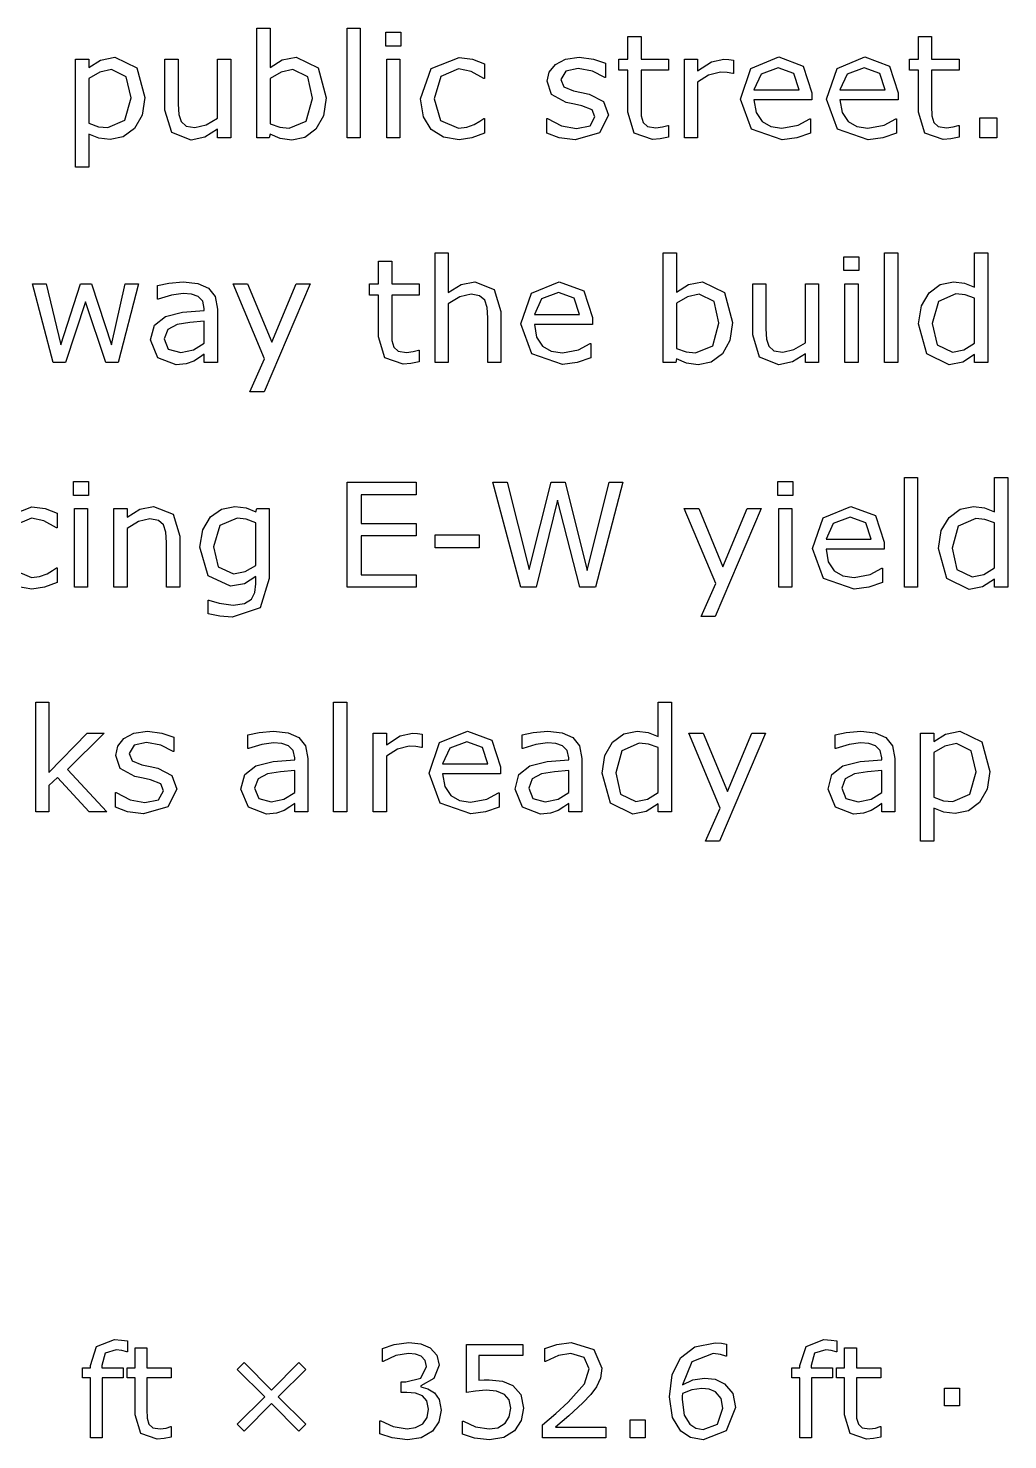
# Model space of a CAD drawing. Extents: x -1 to 182, y 89 to 480.
# Drawn here: x 70.96 to 87.11, y 90.19 to 113.46 of the extents above; entities that cross this region are included whole.
import ezdxf

# ---------------------------------------------------------------- set-up
doc = ezdxf.new("R2010")
doc.units = 0

msp = doc.modelspace()

# ---------------------------------------------------------------- linework, layer by layer
at = {"layer": 'Layer 1', "color": 7}
for points in [[(75.877862, 112.314122), (75.831353, 112.021122), (75.708105, 111.802524), (75.526723, 111.664173), (75.309294, 111.618824), (75.116283, 111.645547), (74.953501, 111.715317), (74.939558, 111.65486), (74.734919, 111.65486), (74.734919, 113.464052), (74.953509, 113.464052), (74.953509, 112.81757), (75.148845, 112.940839), (75.38139, 112.989655), (75.744157, 112.81294), (75.877869, 112.314122), (75.877862, 112.314122)], [(76.439455, 111.65486), (76.220864, 111.65486), (76.220864, 113.464052), (76.439455, 113.464052), (76.439455, 111.65486)], [(77.106855, 113.171053), (76.860359, 113.171053), (76.860359, 113.397774), (77.106855, 113.397774), (77.106855, 113.171053)], [(81.518178, 111.666581), (81.383302, 111.639858), (81.254241, 111.629275), (80.951934, 111.736246), (80.848453, 112.079251), (80.848453, 112.769919), (80.700786, 112.769919), (80.700786, 112.953619), (80.848453, 112.953619), (80.848453, 113.32684), (81.067043, 113.32684), (81.067043, 112.953619), (81.518178, 112.953619), (81.518178, 112.769919), (81.067043, 112.769919), (81.067043, 112.178073), (81.0717, 112.01763), (81.104254, 111.910659), (81.174017, 111.842053), (81.311219, 111.821151), (81.422839, 111.836232), (81.506555, 111.862981), (81.51817, 111.862981), (81.518178, 111.666581)], [(86.309739, 111.666581), (86.174863, 111.639858), (86.045802, 111.629275), (85.743495, 111.736246), (85.640014, 112.079251), (85.640014, 112.769919), (85.492347, 112.769919), (85.492347, 112.953619), (85.640014, 112.953619), (85.640014, 113.32684), (85.858604, 113.32684), (85.858604, 112.953619), (86.309739, 112.953619), (86.309739, 112.769919), (85.858604, 112.769919), (85.858604, 112.178073), (85.863261, 112.01763), (85.895818, 111.910659), (85.965581, 111.842053), (86.10278, 111.821151), (86.214402, 111.836232), (86.298116, 111.862981), (86.309732, 111.862981), (86.309739, 111.666581)], [(72.887351, 112.319942), (72.842004, 112.030409), (72.714108, 111.809509), (72.532723, 111.675789), (72.312968, 111.629275), (72.12926, 111.651235), (71.962991, 111.719842), (71.962991, 111.1757), (71.7444, 111.1757), (71.7444, 112.953486), (71.962991, 112.953486), (71.962991, 112.817438), (72.158327, 112.939543), (72.390872, 112.989523), (72.755965, 112.811644), (72.887351, 112.31981), (72.887351, 112.319942)], [(74.304704, 111.65486), (74.086113, 111.65486), (74.086113, 111.799031), (73.8745, 111.665338), (73.651258, 111.618824), (73.332674, 111.743231), (73.218726, 112.110657), (73.218726, 112.953619), (73.437316, 112.953619), (73.437316, 112.214136), (73.446629, 112.044379), (73.486161, 111.924603), (73.567552, 111.850202), (73.712893, 111.826918), (73.897765, 111.871104), (74.086124, 111.983896), (74.086124, 112.953592), (74.304714, 112.953592), (74.304704, 111.65486)], [(77.092872, 111.654966), (76.874281, 111.654966), (76.874281, 112.953725), (77.092872, 112.953725), (77.092872, 111.654966)], [(78.485809, 111.736352), (78.277682, 111.654966), (78.069556, 111.625888), (77.811431, 111.666581), (77.610282, 111.792179), (77.478893, 112.003792), (77.432385, 112.302612), (77.606792, 112.802568), (78.069556, 112.98394), (78.288146, 112.95256), (78.485809, 112.875831), (78.485809, 112.632812), (78.474193, 112.632812), (78.267231, 112.752562), (78.060266, 112.794419), (77.766098, 112.668848), (77.65913, 112.302612), (77.763772, 111.941007), (78.060266, 111.815409), (78.195143, 111.832872), (78.318391, 111.878195), (78.407918, 111.929365), (78.474193, 111.977043), (78.485809, 111.977043), (78.485809, 111.736352)], [(80.53103, 112.029351), (80.383363, 111.737516), (79.982226, 111.62356), (79.717128, 111.657294), (79.515976, 111.732859), (79.515976, 111.978207), (79.527591, 111.978207), (79.75781, 111.8538), (80.000816, 111.808451), (80.226384, 111.854964), (80.307775, 112.001464), (80.263592, 112.117722), (80.093836, 112.185164), (79.971749, 112.209506), (79.835711, 112.239721), (79.592702, 112.372277), (79.521778, 112.588547), (79.554332, 112.739703), (79.65549, 112.866439), (79.820595, 112.952481), (80.046163, 112.985025), (80.281031, 112.955974), (80.479857, 112.887367), (80.479857, 112.653661), (80.468242, 112.653661), (80.264767, 112.757139), (80.029899, 112.800161), (79.827586, 112.753647), (79.745033, 112.617625), (79.795029, 112.496684), (79.953159, 112.430432), (80.088033, 112.402519), (80.213607, 112.376854), (80.448477, 112.257104), (80.53103, 112.029192), (80.53103, 112.029351)], [(82.592528, 112.715362), (82.580913, 112.715362), (82.485571, 112.731766), (82.377436, 112.737587), (82.182099, 112.692237), (82.000717, 112.577144), (82.000717, 111.654966), (81.782124, 111.654966), (81.782124, 112.953725), (82.000717, 112.953725), (82.000717, 112.761875), (82.229772, 112.909539), (82.433247, 112.953725), (82.515799, 112.950285), (82.592539, 112.939702), (82.592528, 112.715362)], [(83.885471, 112.281684), (82.928554, 112.281684), (82.964598, 112.072372), (83.06343, 111.927037), (83.206445, 111.843323), (83.390153, 111.815409), (83.656417, 111.867744), (83.848266, 111.972386), (83.859881, 111.972386), (83.859881, 111.734023), (83.634313, 111.65613), (83.392469, 111.624724), (82.887848, 111.799137), (82.706466, 112.296791), (82.879709, 112.802568), (83.337822, 112.989761), (83.742446, 112.836276), (83.885461, 112.40027), (83.885471, 112.281684)], [(85.303988, 112.281684), (84.347071, 112.281684), (84.383115, 112.072372), (84.481947, 111.927037), (84.62496, 111.843323), (84.80867, 111.815409), (85.074933, 111.867744), (85.26678, 111.972386), (85.278395, 111.972386), (85.278395, 111.734023), (85.052827, 111.65613), (84.810983, 111.624724), (84.306362, 111.799137), (84.124977, 112.296791), (84.298223, 112.802568), (84.756336, 112.989761), (85.16096, 112.836276), (85.303975, 112.40027), (85.303988, 112.281684)], [(72.661784, 112.314122), (72.581557, 112.66525), (72.335061, 112.781534), (72.145537, 112.740841), (71.962991, 112.63387), (71.962991, 111.89788), (72.122283, 111.840888), (72.274598, 111.825807), (72.559464, 111.94905), (72.661784, 112.314148), (72.661784, 112.314122)], [(75.652297, 112.308301), (75.575557, 112.66062), (75.327897, 112.781534), (75.134886, 112.739677), (74.953501, 112.63387), (74.953501, 111.88973), (75.112793, 111.831602), (75.265111, 111.815197), (75.548813, 111.93381), (75.652297, 112.308195), (75.652297, 112.308301)], [(83.672694, 112.449112), (83.58549, 112.715362), (83.326204, 112.809553), (83.045989, 112.706075), (82.928554, 112.449112), (83.672694, 112.449112)], [(85.09121, 112.449112), (85.004007, 112.715362), (84.74472, 112.809553), (84.464506, 112.706075), (84.347071, 112.449112), (85.09121, 112.449112)], [(86.930631, 111.65494), (86.652742, 111.65494), (86.652742, 111.986303), (86.930631, 111.986303), (86.930631, 111.65494)], [(77.407977, 107.962419), (77.2731, 107.935696), (77.144039, 107.925113), (76.841732, 108.032084), (76.738251, 108.375089), (76.738251, 109.065757), (76.590585, 109.065757), (76.590585, 109.249457), (76.738251, 109.249457), (76.738251, 109.622678), (76.956842, 109.622678), (76.956842, 109.249457), (77.407977, 109.249457), (77.407977, 109.065757), (76.956842, 109.065757), (76.956842, 108.473911), (76.961498, 108.313468), (76.994053, 108.206497), (77.063818, 108.137891), (77.201017, 108.116989), (77.31264, 108.13207), (77.396354, 108.158819), (77.407969, 108.158819), (77.407977, 107.962419)], [(78.757892, 107.950778), (78.539302, 107.950778), (78.539302, 108.690261), (78.528851, 108.857689), (78.490481, 108.980958), (78.406764, 109.05303), (78.264913, 109.077372), (78.077716, 109.033187), (77.890518, 108.920395), (77.890518, 107.950804), (77.671927, 107.950804), (77.671927, 109.759996), (77.890518, 109.759996), (77.890518, 109.105391), (78.102131, 109.237921), (78.326537, 109.285599), (78.647448, 109.158864), (78.757906, 108.793765), (78.757892, 107.950778)], [(82.577421, 108.610039), (82.530912, 108.31704), (82.407664, 108.098441), (82.226282, 107.960091), (82.008853, 107.914741), (81.815842, 107.941464), (81.65306, 108.011235), (81.639117, 107.950778), (81.434478, 107.950778), (81.434478, 109.75997), (81.653068, 109.75997), (81.653068, 109.113488), (81.848404, 109.236757), (82.080949, 109.285572), (82.443716, 109.108857), (82.577429, 108.610039), (82.577421, 108.610039)], [(84.65985, 109.46697), (84.413354, 109.46697), (84.413354, 109.693692), (84.65985, 109.693692), (84.65985, 109.46697)], [(85.299355, 107.950778), (85.080765, 107.950778), (85.080765, 109.75997), (85.299355, 109.75997), (85.299355, 107.950778)], [(86.785309, 107.950778), (86.566718, 107.950778), (86.566718, 108.086826), (86.370218, 107.960091), (86.14814, 107.914741), (85.778396, 108.093785), (85.642358, 108.590275), (85.688866, 108.884438), (85.816766, 109.104201), (86.000474, 109.239059), (86.219067, 109.285572), (86.400449, 109.263347), (86.566718, 109.197069), (86.566718, 109.759837), (86.785309, 109.759837), (86.785309, 107.950778)], [(72.783846, 109.249563), (72.445495, 107.950804), (72.243182, 107.950804), (71.909482, 108.951907), (71.578107, 107.950804), (71.376955, 107.950804), (71.035117, 109.249563), (71.26301, 109.249563), (71.501368, 108.243803), (71.825765, 109.249563), (72.005988, 109.249563), (72.338524, 108.243803), (72.564092, 109.249563), (72.783846, 109.249563)], [(74.084928, 107.950804), (73.867499, 107.950804), (73.867499, 108.089154), (73.788434, 108.033354), (73.693091, 107.977553), (73.567517, 107.933368), (73.401248, 107.914847), (73.103592, 108.031105), (72.981508, 108.327597), (73.044294, 108.565959), (73.225679, 108.710131), (73.510545, 108.781065), (73.867499, 108.808979), (73.867499, 108.842687), (73.840758, 108.96593), (73.766344, 109.042685), (73.654721, 109.078721), (73.518683, 109.087982), (73.326834, 109.064698), (73.108244, 108.999585), (73.096629, 108.999585), (73.096629, 109.221649), (73.281501, 109.260014), (73.519858, 109.280916), (73.758213, 109.257632), (73.934947, 109.180877), (74.046569, 109.042526), (74.084939, 108.832077), (74.084928, 107.950804)], [(75.610413, 109.249563), (74.852322, 107.471776), (74.618616, 107.471776), (74.86046, 108.01359), (74.34305, 109.249563), (74.580246, 109.249563), (74.979057, 108.286824), (75.381358, 109.249563), (75.610413, 109.249563)], [(80.265939, 108.577495), (79.309021, 108.577495), (79.345066, 108.368184), (79.443895, 108.222848), (79.58691, 108.139134), (79.770621, 108.111221), (80.036881, 108.163555), (80.228731, 108.268198), (80.240346, 108.268198), (80.240346, 108.029835), (80.014778, 107.951942), (79.772931, 107.920536), (79.268313, 108.094949), (79.086928, 108.592603), (79.260174, 109.09838), (79.718284, 109.285572), (80.122911, 109.132088), (80.265926, 108.696081), (80.265939, 108.577495)], [(83.994776, 107.950778), (83.776185, 107.950778), (83.776185, 108.094949), (83.564569, 107.961255), (83.341327, 107.914741), (83.022743, 108.039148), (82.908798, 108.406575), (82.908798, 109.249536), (83.127388, 109.249536), (83.127388, 108.510053), (83.136675, 108.340297), (83.176209, 108.22052), (83.257597, 108.146119), (83.402938, 108.122836), (83.58781, 108.167021), (83.776172, 108.279813), (83.776172, 109.24951), (83.994763, 109.24951), (83.994776, 107.950778)], [(84.645907, 107.950778), (84.427316, 107.950778), (84.427316, 109.249536), (84.645907, 109.249536), (84.645907, 107.950778)], [(80.053161, 108.744923), (79.965957, 109.011173), (79.706671, 109.105365), (79.426454, 109.001886), (79.309021, 108.744923), (80.053161, 108.744923)], [(82.351853, 108.604218), (82.275116, 108.956537), (82.027456, 109.077451), (81.834445, 109.035594), (81.65306, 108.929788), (81.65306, 108.185648), (81.812352, 108.127519), (81.96467, 108.111115), (82.248372, 108.229727), (82.351853, 108.604112), (82.351853, 108.604218)], [(86.566718, 108.270526), (86.566718, 109.01583), (86.408588, 109.070466), (86.256273, 109.085548), (85.970245, 108.957648), (85.867926, 108.594878), (85.946991, 108.24256), (86.200461, 108.122809), (86.388823, 108.163502), (86.566718, 108.270473), (86.566718, 108.270526)], [(73.867499, 108.270553), (73.867499, 108.632158), (73.631467, 108.614696), (73.417528, 108.580961), (73.26521, 108.497247), (73.207076, 108.342625), (73.274513, 108.174006), (73.480314, 108.118206), (73.690766, 108.162391), (73.867499, 108.270526), (73.867499, 108.270553)], [(71.958308, 105.762835), (71.711812, 105.762835), (71.711812, 105.989556), (71.958308, 105.989556), (71.958308, 105.762835)], [(77.36263, 104.246642), (76.222005, 104.246642), (76.222005, 105.977941), (77.36263, 105.977941), (77.36263, 105.773286), (76.452221, 105.773286), (76.452221, 105.298915), (77.36263, 105.298915), (77.36263, 105.09426), (76.452221, 105.09426), (76.452221, 104.45127), (77.36263, 104.45127), (77.36263, 104.246642)], [(80.765905, 105.977941), (80.315934, 104.246642), (80.056648, 104.246642), (79.692717, 105.683751), (79.336927, 104.246642), (79.083454, 104.246642), (78.625342, 105.977941), (78.861374, 105.977941), (79.225305, 104.538477), (79.583423, 105.977941), (79.817129, 105.977941), (80.178735, 104.524534), (80.54034, 105.977941), (80.765905, 105.977941)], [(83.569221, 105.762835), (83.322724, 105.762835), (83.322724, 105.989556), (83.569221, 105.989556), (83.569221, 105.762835)], [(85.627224, 104.246642), (85.408633, 104.246642), (85.408633, 106.055834), (85.627224, 106.055834), (85.627224, 104.246642)], [(87.113178, 104.246642), (86.894587, 104.246642), (86.894587, 104.382691), (86.698086, 104.255955), (86.476009, 104.210606), (86.106265, 104.389649), (85.970227, 104.886139), (86.016735, 105.180302), (86.144634, 105.400065), (86.328342, 105.534923), (86.546933, 105.581437), (86.728318, 105.559212), (86.894587, 105.492934), (86.894587, 106.055702), (87.113178, 106.055702), (87.113178, 104.246642)], [(70.564209, 105.394244), (71.02697, 105.575616), (71.245561, 105.544236), (71.443223, 105.467507), (71.443223, 105.224488), (71.431608, 105.224488), (71.224643, 105.344238), (71.017678, 105.386095), (70.723512, 105.260524)], [(71.944364, 104.246642), (71.725771, 104.246642), (71.725771, 105.545401), (71.944364, 105.545401), (71.944364, 104.246642)], [(73.462872, 104.246642), (73.244282, 104.246642), (73.244282, 104.986125), (73.233831, 105.153553), (73.195461, 105.276822), (73.111744, 105.348895), (72.969893, 105.373236), (72.782695, 105.329051), (72.595498, 105.216259), (72.595498, 104.246642), (72.376907, 104.246642), (72.376907, 105.545401), (72.595498, 105.545401), (72.595498, 105.401229), (72.807114, 105.533759), (73.031517, 105.581437), (73.352427, 105.454702), (73.462885, 105.089603), (73.462872, 104.246642)], [(74.9372, 104.394306), (74.787208, 103.909457), (74.325611, 103.754809), (74.123298, 103.76989), (73.930285, 103.810609), (73.930285, 104.033838), (73.9419, 104.033838), (74.111656, 103.982668), (74.344201, 103.951288), (74.529073, 103.978037), (74.643018, 104.052438), (74.701155, 104.161737), (74.718591, 104.304744), (74.718591, 104.423357), (74.529068, 104.304744), (74.300013, 104.26638), (73.930266, 104.433808), (73.794228, 104.908205), (73.840739, 105.196548), (73.9698, 105.406997), (74.153508, 105.534897), (74.368611, 105.58141), (74.556973, 105.558127), (74.718591, 105.489547), (74.732535, 105.545348), (74.937174, 105.545348), (74.9372, 104.394306)], [(83.048323, 105.545401), (82.290229, 103.767614), (82.056523, 103.767614), (82.29837, 104.309428), (81.78096, 105.545401), (82.018153, 105.545401), (82.416967, 104.582662), (82.819268, 105.545401), (83.048323, 105.545401)], [(83.555258, 104.246642), (83.336668, 104.246642), (83.336668, 105.545401), (83.555258, 105.545401), (83.555258, 104.246642)], [(85.074933, 104.87336), (84.118016, 104.87336), (84.15406, 104.664048), (84.25289, 104.518713), (84.395905, 104.434999), (84.579615, 104.407085), (84.845876, 104.45942), (85.037725, 104.564062), (85.04934, 104.564062), (85.04934, 104.325699), (84.823773, 104.247806), (84.581928, 104.2164), (84.077307, 104.390813), (83.895922, 104.888467), (84.069169, 105.394244), (84.527278, 105.581437), (84.931905, 105.427952), (85.07492, 104.991946), (85.074933, 104.87336)], [(74.71861, 104.603591), (74.71861, 105.311694), (74.555828, 105.367495), (74.407, 105.384957), (74.123298, 105.264043), (74.019814, 104.912915), (74.096554, 104.581525), (74.351191, 104.468759), (74.541876, 104.504796), (74.71861, 104.603617), (74.71861, 104.603591)], [(84.862156, 105.040788), (84.774952, 105.307038), (84.515666, 105.401229), (84.235451, 105.297751), (84.118016, 105.040788), (84.862156, 105.040788)], [(86.894587, 104.566391), (86.894587, 105.311694), (86.736456, 105.366331), (86.584141, 105.381412), (86.298111, 105.253513), (86.195794, 104.890743), (86.274857, 104.538424), (86.52833, 104.418674), (86.716692, 104.459367), (86.894587, 104.566338), (86.894587, 104.566391)], [(78.398613, 104.898918), (77.673076, 104.898918), (77.673076, 105.109368), (78.398613, 105.109368), (78.398613, 104.898918)], [(70.721186, 104.532683), (71.017678, 104.407085), (71.152555, 104.424548), (71.275803, 104.469871), (71.365332, 104.521041), (71.431608, 104.568719), (71.443223, 104.568719), (71.443223, 104.328028)], [(71.443223, 104.328028), (71.235097, 104.246642), (71.02697, 104.217564), (70.768846, 104.258257)], [(72.258289, 100.54248), (71.969936, 100.54248), (71.449038, 101.111042), (71.307185, 100.976184), (71.307185, 100.54248), (71.088594, 100.54248), (71.088594, 102.351672), (71.307185, 102.351672), (71.307185, 101.191264), (71.938541, 101.841239), (72.214107, 101.841239), (71.610656, 101.24127), (72.258289, 100.54248)], [(76.217345, 100.54248), (75.998755, 100.54248), (75.998755, 102.351672), (76.217345, 102.351672), (76.217345, 100.54248)], [(81.568174, 100.54248), (81.349583, 100.54248), (81.349583, 100.678529), (81.153083, 100.551793), (80.931005, 100.506444), (80.561261, 100.685487), (80.425223, 101.181977), (80.471731, 101.47614), (80.599631, 101.695903), (80.783339, 101.830761), (81.001929, 101.877275), (81.183314, 101.85505), (81.349583, 101.788772), (81.349583, 102.35154), (81.568174, 102.35154), (81.568174, 100.54248)], [(73.416356, 100.916865), (73.268692, 100.62503), (72.867553, 100.511074), (72.602454, 100.544808), (72.401304, 100.620373), (72.401304, 100.865721), (72.41292, 100.865721), (72.643139, 100.741314), (72.886147, 100.695965), (73.111712, 100.742478), (73.193103, 100.888978), (73.148921, 101.005236), (72.979164, 101.072678), (72.857078, 101.09702), (72.72104, 101.127235), (72.478033, 101.259791), (72.407107, 101.476061), (72.439664, 101.627217), (72.540819, 101.753953), (72.705924, 101.839995), (72.931492, 101.872539), (73.166362, 101.843488), (73.365186, 101.774881), (73.365186, 101.541175), (73.35357, 101.541175), (73.150093, 101.644653), (72.915225, 101.687675), (72.712912, 101.641161), (72.630359, 101.505139), (72.680355, 101.384198), (72.838485, 101.317946), (72.973362, 101.290033), (73.098936, 101.264368), (73.333803, 101.144618), (73.416356, 100.916706), (73.416356, 100.916865)], [(75.575525, 100.54248), (75.358096, 100.54248), (75.358096, 100.68083), (75.279031, 100.62503), (75.183688, 100.569229), (75.058115, 100.525044), (74.891845, 100.506523), (74.594189, 100.622781), (74.472106, 100.919273), (74.534891, 101.157635), (74.716276, 101.301807), (75.001142, 101.372741), (75.358096, 101.400655), (75.358096, 101.434363), (75.331355, 101.557606), (75.256941, 101.634361), (75.145318, 101.670397), (75.009281, 101.679658), (74.817431, 101.656374), (74.598841, 101.591261), (74.587226, 101.591261), (74.587226, 101.813325), (74.772098, 101.85169), (75.010453, 101.872592), (75.24881, 101.849308), (75.425544, 101.772553), (75.537166, 101.634202), (75.575536, 101.423753), (75.575525, 100.54248)], [(77.46029, 101.602876), (77.448675, 101.602876), (77.35333, 101.61928), (77.245197, 101.625101), (77.049861, 101.579751), (76.868479, 101.464658), (76.868479, 100.54248), (76.649886, 100.54248), (76.649886, 101.841239), (76.868479, 101.841239), (76.868479, 101.649389), (77.097534, 101.797053), (77.301008, 101.841239), (77.383561, 101.837799), (77.460301, 101.827216), (77.46029, 101.602876)], [(78.753233, 101.169198), (77.796316, 101.169198), (77.83236, 100.959886), (77.931192, 100.814551), (78.074205, 100.730837), (78.257915, 100.702923), (78.524178, 100.755258), (78.716027, 100.8599), (78.727643, 100.8599), (78.727643, 100.621537), (78.502075, 100.543644), (78.26023, 100.512238), (77.75561, 100.686651), (77.574227, 101.184305), (77.747471, 101.690082), (78.205583, 101.877275), (78.610208, 101.72379), (78.753223, 101.287784), (78.753233, 101.169198)], [(80.093849, 100.54248), (79.87642, 100.54248), (79.87642, 100.68083), (79.797354, 100.62503), (79.702012, 100.569229), (79.576438, 100.525044), (79.410169, 100.506523), (79.112513, 100.622781), (78.990427, 100.919273), (79.053215, 101.157635), (79.2346, 101.301807), (79.519466, 101.372741), (79.87642, 101.400655), (79.87642, 101.434363), (79.849676, 101.557606), (79.775262, 101.634361), (79.663642, 101.670397), (79.527604, 101.679658), (79.335755, 101.656374), (79.117164, 101.591261), (79.105549, 101.591261), (79.105549, 101.813325), (79.290421, 101.85169), (79.528779, 101.872592), (79.767136, 101.849308), (79.94387, 101.772553), (80.055492, 101.634202), (80.093862, 101.423753), (80.093849, 100.54248)], [(83.121565, 101.841239), (82.363473, 100.063452), (82.129767, 100.063452), (82.371612, 100.605266), (81.854204, 101.841239), (82.091397, 101.841239), (82.490209, 100.8785), (82.89251, 101.841239), (83.121565, 101.841239)], [(85.25399, 100.54248), (85.036563, 100.54248), (85.036563, 100.68083), (84.957498, 100.62503), (84.862156, 100.569229), (84.736582, 100.525044), (84.570313, 100.506523), (84.272657, 100.622781), (84.15057, 100.919273), (84.213358, 101.157635), (84.394743, 101.301807), (84.679609, 101.372741), (85.036563, 101.400655), (85.036563, 101.434363), (85.009819, 101.557606), (84.935405, 101.634361), (84.823786, 101.670397), (84.687748, 101.679658), (84.495899, 101.656374), (84.277308, 101.591261), (84.265693, 101.591261), (84.265693, 101.813325), (84.450565, 101.85169), (84.688923, 101.872592), (84.92728, 101.849308), (85.104014, 101.772553), (85.215636, 101.634202), (85.254003, 101.423753), (85.25399, 100.54248)], [(86.817847, 101.207562), (86.7725, 100.918029), (86.644601, 100.697129), (86.463219, 100.563409), (86.243464, 100.516895), (86.059754, 100.538855), (85.893487, 100.607462), (85.893487, 100.06332), (85.674896, 100.06332), (85.674896, 101.841106), (85.893487, 101.841106), (85.893487, 101.705058), (86.088823, 101.827163), (86.321365, 101.877142), (86.686461, 101.699263), (86.817847, 101.20743), (86.817847, 101.207562)], [(78.540455, 101.336626), (78.453252, 101.602876), (78.193966, 101.697067), (77.913751, 101.593589), (77.796316, 101.336626), (78.540455, 101.336626)], [(81.349583, 100.862229), (81.349583, 101.607532), (81.191453, 101.662169), (81.039138, 101.67725), (80.753108, 101.549351), (80.650791, 101.186581), (80.729853, 100.834262), (80.983327, 100.714512), (81.171688, 100.755205), (81.349583, 100.862176), (81.349583, 100.862229)], [(86.59228, 101.201741), (86.512053, 101.55287), (86.265557, 101.669154), (86.076033, 101.628461), (85.893487, 101.52149), (85.893487, 100.785499), (86.052779, 100.728508), (86.205094, 100.713427), (86.48996, 100.83667), (86.59228, 101.201768), (86.59228, 101.201741)], [(75.358096, 100.862229), (75.358096, 101.223834), (75.122064, 101.206372), (74.908125, 101.172637), (74.755807, 101.088923), (74.697673, 100.934301), (74.76511, 100.765682), (74.970911, 100.709882), (75.181363, 100.754067), (75.358096, 100.862202), (75.358096, 100.862229)], [(79.87642, 100.862229), (79.87642, 101.223834), (79.640388, 101.206372), (79.426446, 101.172637), (79.274131, 101.088923), (79.215994, 100.934301), (79.283434, 100.765682), (79.489234, 100.709882), (79.699686, 100.754067), (79.87642, 100.862202), (79.87642, 100.862229)], [(85.036563, 100.862229), (85.036563, 101.223834), (84.800532, 101.206372), (84.58659, 101.172637), (84.434275, 101.088923), (84.376138, 100.934301), (84.443577, 100.765682), (84.649378, 100.709882), (84.85983, 100.754067), (85.036563, 100.862202), (85.036563, 100.862229)], [(72.601162, 91.643866), (72.590817, 91.643866), (72.507103, 91.662387), (72.416153, 91.672705), (72.234252, 91.616878), (72.178441, 91.417409), (72.178441, 91.378145), (72.528807, 91.378145), (72.528807, 91.214844), (72.184643, 91.214844), (72.184643, 90.223743), (71.990338, 90.223743), (71.990338, 91.214897), (71.859081, 91.214897), (71.859081, 91.378198), (71.990338, 91.378198), (71.990338, 91.41643), (72.092658, 91.731654), (72.388247, 91.84225), (72.505037, 91.8359), (72.601155, 91.821348), (72.601162, 91.643866)], [(73.323598, 90.234141), (73.203708, 90.210329), (73.088987, 90.201068), (72.820269, 90.296133), (72.728287, 90.601038), (72.728287, 91.21495), (72.597027, 91.21495), (72.597027, 91.378251), (72.728287, 91.378251), (72.728287, 91.710012), (72.922588, 91.710012), (72.922588, 91.378251), (73.323598, 91.378251), (73.323598, 91.21495), (72.922588, 91.21495), (72.922588, 90.68888), (72.926716, 90.546243), (72.955653, 90.451179), (73.017666, 90.390192), (73.139621, 90.371671), (73.238839, 90.385165), (73.313253, 90.408978), (73.323598, 90.408978), (73.323598, 90.234141)], [(77.660278, 90.96484), (77.741925, 90.853212), (77.773966, 90.679593), (77.735726, 90.486315), (77.628239, 90.33336), (77.445304, 90.22586), (77.21586, 90.191755), (76.963681, 90.222764), (76.760076, 90.28891), (76.760076, 90.504915), (76.775581, 90.504915), (76.982287, 90.408792), (77.21173, 90.37056), (77.350224, 90.392256), (77.469077, 90.456338), (77.539358, 90.556588), (77.563118, 90.695071), (77.536247, 90.831517), (77.463899, 90.917294), (77.351245, 90.960712), (77.208619, 90.973148), (77.115602, 90.973148), (77.115602, 91.14473), (77.187947, 91.14473), (77.438062, 91.209844), (77.532114, 91.402063), (77.508328, 91.499218), (77.442182, 91.56846), (77.347099, 91.605686), (77.232376, 91.616005), (77.023604, 91.580869), (76.814832, 91.48165), (76.804487, 91.48165), (76.804487, 91.697656), (76.999823, 91.763801), (77.237532, 91.79481), (77.43597, 91.774173), (77.590999, 91.708027), (77.703654, 91.588118), (77.741894, 91.423812), (77.650943, 91.199525), (77.438039, 91.079643), (77.438039, 91.06509), (77.551725, 91.029954), (77.660246, 90.96484), (77.660278, 90.96484)], [(79.12892, 90.712666), (79.089645, 90.506979), (78.982158, 90.341615), (78.804393, 90.229987), (78.566681, 90.191755), (78.323802, 90.218637), (78.126399, 90.28166), (78.126399, 90.499756), (78.140872, 90.499756), (78.339309, 90.40776), (78.562551, 90.37056), (78.704142, 90.391198), (78.827134, 90.463535), (78.895346, 90.570003), (78.919106, 90.713671), (78.8912, 90.848027), (78.815754, 90.935868), (78.684494, 90.990637), (78.512931, 91.007041), (78.337229, 90.994606), (78.192537, 90.969735), (78.192537, 91.762452), (79.118577, 91.762452), (79.118577, 91.581583), (78.392009, 91.581583), (78.392009, 91.1723), (78.482959, 91.17865), (78.563572, 91.181295), (78.782681, 91.1596), (78.955279, 91.085172), (79.083438, 90.938408), (79.128912, 90.713116), (79.12892, 90.712666)], [(80.486974, 90.223796), (79.445179, 90.223796), (79.445179, 90.439801), (79.662221, 90.62583), (79.865826, 90.810826), (80.137643, 91.115732), (80.211025, 91.360683), (80.131441, 91.547743), (79.9113, 91.615952), (79.707695, 91.582879), (79.493756, 91.481597), (79.483411, 91.481597), (79.483411, 91.698634), (79.678747, 91.76478), (79.916456, 91.794757), (80.287494, 91.680034), (80.421852, 91.371001), (80.399125, 91.206669), (80.334013, 91.063027), (80.238928, 90.936926), (80.107671, 90.799476), (79.879261, 90.588629), (79.65912, 90.400537), (80.486974, 90.400537), (80.486974, 90.223796)], [(82.625344, 90.722985), (82.470315, 90.339551), (82.092043, 90.191755), (81.885338, 90.226892), (81.721008, 90.33127), (81.583549, 90.558652), (81.536006, 90.899726), (81.579413, 91.262496), (81.719973, 91.543615), (81.954584, 91.725516), (82.289446, 91.791662), (82.391765, 91.78637), (82.475482, 91.767849), (82.475482, 91.570444), (82.465137, 91.570444), (82.377287, 91.599389), (82.258431, 91.613941), (81.90393, 91.474427), (81.749935, 91.099248), (81.920466, 91.178835), (82.115803, 91.206722), (82.288403, 91.188201), (82.442399, 91.115864), (82.578823, 90.956691), (82.625334, 90.723117), (82.625344, 90.722985)], [(84.296557, 91.643919), (84.286211, 91.643919), (84.202495, 91.66244), (84.111544, 91.672758), (83.929643, 91.616931), (83.873835, 91.417462), (83.873835, 91.378198), (84.224198, 91.378198), (84.224198, 91.214897), (83.880034, 91.214897), (83.880034, 90.223743), (83.685732, 90.223743), (83.685732, 91.214897), (83.554473, 91.214897), (83.554473, 91.378198), (83.685732, 91.378198), (83.685732, 91.41643), (83.788052, 91.731654), (84.083639, 91.84225), (84.200428, 91.8359), (84.296546, 91.821348), (84.296557, 91.643919)], [(85.018992, 90.234194), (84.899105, 90.210382), (84.784381, 90.201121), (84.515666, 90.296186), (84.423681, 90.601091), (84.423681, 91.215003), (84.292424, 91.215003), (84.292424, 91.378304), (84.423681, 91.378304), (84.423681, 91.710064), (84.617985, 91.710064), (84.617985, 91.378304), (85.018992, 91.378304), (85.018992, 91.215003), (84.617985, 91.215003), (84.617985, 90.688933), (84.622113, 90.546296), (84.651053, 90.451231), (84.713063, 90.390245), (84.83502, 90.371724), (84.934239, 90.385218), (85.008653, 90.40903), (85.018998, 90.40903), (85.018992, 90.234194)], [(75.542579, 90.447025), (75.427859, 90.332328), (74.977242, 90.787067), (74.526623, 90.332328), (74.411902, 90.447025), (74.866654, 90.897662), (74.411902, 91.348274), (74.526623, 91.462997), (74.977242, 91.008232), (75.427859, 91.462997), (75.542579, 91.348274), (75.087827, 90.897662), (75.542579, 90.447025)], [(82.415538, 90.714783), (82.386598, 90.873929), (82.293581, 90.983493), (82.188161, 91.026911), (82.067238, 91.03723), (81.90394, 91.016592), (81.748913, 90.95251), (81.745818, 90.90806), (81.744759, 90.855356), (81.777832, 90.59699), (81.870849, 90.448162), (81.973169, 90.380958), (82.094091, 90.360321), (82.329736, 90.451284), (82.41552, 90.714836), (82.415538, 90.714783)], [(86.315036, 90.751983), (86.068022, 90.751983), (86.068022, 91.044479), (86.315036, 91.044479), (86.315036, 90.751983)], [(81.13293, 90.223796), (80.885918, 90.223796), (80.885918, 90.518356), (81.13293, 90.518356), (81.13293, 90.223796)]]:
    msp.add_lwpolyline(points, dxfattribs=at)

doc.saveas('drawing.dxf')
